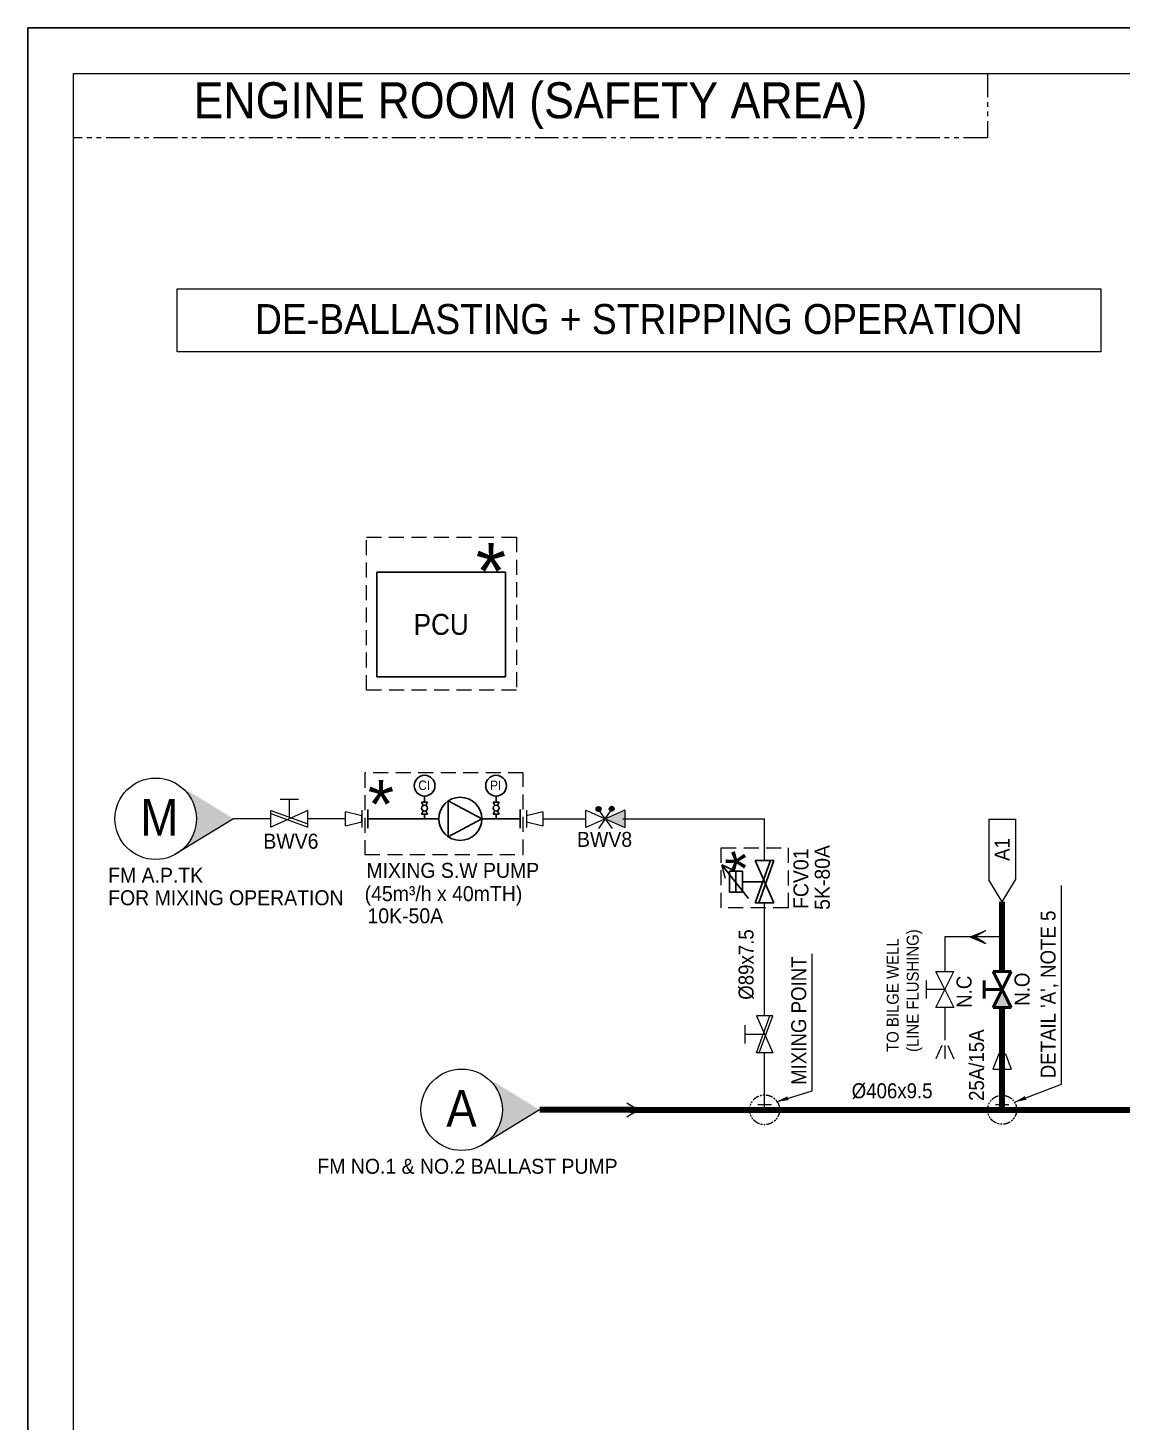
# Model space of a CAD drawing. Extents: x -553847 to 4496999, y 514150 to 878882.
# Drawn here: x 4364381 to 4382612, y 536341 to 559578 of the extents above; entities that cross this region are included whole.
import ezdxf

# ---------------------------------------------------------------- set-up
doc = ezdxf.new("R2010")
doc.units = 0
doc.header["$LTSCALE"] = 25
doc.header["$MEASUREMENT"] = 0
for name, pattern in [('DASHED', [0.75, 0.5, -0.25]), ('DASHED2', [0.375, 0.25, -0.125]), ('HIDDEN', [0.375, 0.25, -0.125]), ('PHANTOM2', [31.75, 15.875, -3.175, 3.175, -3.175, 3.175, -3.175])]:
    doc.linetypes.add(name, pattern=pattern)
doc.layers.get('0').update_dxf_attribs({"linetype": 'CONTINUOUS', "lineweight": 9})
doc.layers.add('0.1 Defpoints', color=7, linetype='CONTINUOUS', plot=False)
doc.layers.add('0.2 Dwg sheet', color=7, linetype='CONTINUOUS')
doc.layers.add('0.3 Text', color=7, linetype='CONTINUOUS')
for name, color, linetype, lineweight in [('0.4 Maker scope box', 3, 'HIDDEN', 9), ('0.5 Dim', 1, 'CONTINUOUS', 9), ('1.1 Y_Pipe', 7, 'CONTINUOUS', 13), ('1.5 M_Equip', 4, 'CONTINUOUS', 30), ('1.9 Arrow', 1, 'CONTINUOUS', 9)]:
    doc.layers.add(name, color=color, linetype=linetype, lineweight=lineweight)
doc.layers.add('2.1 Valve open', color=7, linetype='CONTINUOUS', lineweight=50, true_color=0x1b21e4)
doc.layers.add('2.2 Ballast water line', color=7, linetype='CONTINUOUS', true_color=0x1b21e4)
doc.layers.add('2.4 ANU dosing line', color=7, linetype='DASHED2', true_color=0xff29ff)
doc.styles.add('ARIAL', font='arial.ttf')
doc.styles.get("Standard").update_dxf_attribs({"font": '', "width": 0.95, "height": 250})
doc.styles.get('Standard').set_extended_font_data('Gulim')
doc.dimstyles.new('TC50', dxfattribs={"dimtxt": 250, "dimasz": 200, "dimexe": 100, "dimexo": 100, "dimgap": 100, "dimtad": 1, "dimtoh": 1, "dimdec": 0, "dimrnd": 0.0005, "dimzin": 9, "dimdsep": 46, "dimtxsty": 'Standard', "dimcen": -3.5, "dimclrd": 1, "dimclre": 1, "dimazin": 2, "dimtfac": 0.6, "dimtdec": 0, "dimtmove": 0, "dimatfit": 3, "dimfxl": 4, "dimtolj": 1, "dimlwd": 15, "dimlwe": 15, "dimarcsym": 0})

# ---------------------------------------------------------------- blocks, each defined once
blk = doc.blocks.new('양식 51-Q-02-08')
at = {"layer": '0.1 Defpoints'}
blk.add_lwpolyline([(-2677005, 1033560), (-2613196, 1033560), (-2613196, 988132), (-2677005, 988132)], close=True, dxfattribs=at)
at = {"layer": '0.2 Dwg sheet'}
blk.add_lwpolyline([(-2613953, 989196), (-2676245, 989196), (-2676245, 1032800), (-2613953, 1032800)], close=True, dxfattribs=at)

msp = doc.modelspace()

# ---------------------------------------------------------------- hatches: boundary and pattern name
at = {"layer": '1.1 Y_Pipe', "linetype": 'Continuous', "ltscale": 30}
h = msp.add_hatch(dxfattribs=at)
h.set_pattern_fill('ANSI31', color=256, scale=1.072502)
h.set_pattern_definition([(45, (4296085.82785, 194508.81252), (-0.094796635586, 0.094796635586), [])])
h.paths.add_polyline_path([(4366897.3, 545838.8, 0.5309324), (4366884.4, 546963.2), (4367808.3, 546396.6)])
at = {"layer": '1.1 Y_Pipe'}
for points in [[(4374326.7, 546540.7), (4374000.7, 546396), (4374326.7, 546251.2)], [(4380612.9, 543550.8), (4380764.8, 543249.2), (4380462.2, 543249.2)]]:
    msp.add_hatch(color=256, dxfattribs=at).paths.add_polyline_path(points)
at = {"layer": '1.1 Y_Pipe', "linetype": 'Continuous', "ltscale": 30}
h = msp.add_hatch(dxfattribs=at)
h.set_pattern_fill('ANSI31', color=256, scale=1.072502)
h.set_pattern_definition([(45, (4301183.24025, 189658.58318), (-0.094796635586, 0.094796635586), [])])
h.paths.add_polyline_path([(4371994.7, 540988.6, 0.5309324), (4371981.8, 542113), (4372905.7, 541546.4)])
at = {"layer": '1.9 Arrow'}
h = msp.add_hatch(dxfattribs=at)
h.set_pattern_fill('ANSI31', color=256, scale=0.382453, angle=360, style=0)
h.set_pattern_definition([(315, (4107312.58204, 877878.66704), (-0.033804374581, -0.033804374581), [])])
h.paths.add_polyline_path([(4380338.5, 544535.4), (4380159.8, 544427.7), (4380337.9, 544318.9), (4380078.7, 544427.9)])
h = msp.add_hatch(color=256, dxfattribs=at)
h.paths.add_polyline_path([(4374668.6, 541546.4), (4374541, 541546.4), (4374357.6, 541429)])
h.paths.add_polyline_path([(4374668.6, 541546.4), (4374357.6, 541663.9), (4374541, 541546.4)])
at = {"layer": '2.1 Valve open'}
msp.add_hatch(color=256, dxfattribs=at).paths.add_polyline_path([(4380612.9, 543550.8), (4380764.8, 543249.2), (4380462.2, 543249.2)])

# ---------------------------------------------------------------- linework, layer by layer
at = {"ltscale": 30}
msp.add_lwpolyline([(4366866.2, 555228.2), (4382257, 555228.2), (4382257, 554178.4), (4366866.2, 554178.4)], close=True, dxfattribs=at)
at = {"layer": '0.1 Defpoints', "color": 4, "linetype": 'ByBlock'}
msp.add_lwpolyline([(4364381.2, 514150.1), (4428190.1, 514150.1), (4428190.1, 559578), (4364381.2, 559578)], close=True, dxfattribs=at)
at = {"layer": '0.3 Text', "linetype": 'Continuous', "ltscale": 30}
msp.add_line((4374326.7, 546540.7), (4374326.7, 546251.2), dxfattribs=at)
at = {"layer": '0.4 Maker scope box', "linetype": 'DASHED', "lineweight": 15, "ltscale": 20}
for points in [[(4370021.5, 551089.1), (4372523.5, 551089.1), (4372523.5, 548540.3), (4370021.5, 548540.3)], [(4375933.1, 545910.7), (4377049.1, 545910.7), (4377049.1, 544914.7), (4375933.1, 544914.7)]]:
    msp.add_lwpolyline(points, close=True, dxfattribs=at)
at = {"layer": '0.4 Maker scope box', "linetype": 'DASHED', "lineweight": 15, "ltscale": 20, "elevation": 0}
msp.add_lwpolyline([(4372634, 547163.3), (4369995.6, 547163.3), (4369995.6, 545801.9), (4372634, 545801.9)], close=True, dxfattribs=at)
at = {"layer": '0.5 Dim', "linetype": 'PHANTOM2', "lineweight": 9, "ltscale": 0.3}
for centre, radius in [((4376655.3, 541546.4), 248.7), ((4380612.8, 541546.4), 241.6)]:
    msp.add_circle(centre, radius, dxfattribs=at)
at = {"layer": '1.1 Y_Pipe'}
for p, q in [((4368427.9, 546259.1), (4368427.9, 546534.1)), ((4369047.3, 546534.1), (4368427.9, 546259.1)), ((4368427.9, 546534.1), (4369047.3, 546312.2)), ((4368582.7, 546722.8), (4368892.4, 546722.8)), ((4368737.6, 546396.6), (4368737.6, 546722.8)), ((4369047.3, 546259.1), (4369047.3, 546534.1)), ((4369945.7, 546541.8), (4369945.7, 546251.5)), ((4372686, 546541.1), (4372686, 546250.9)), ((4373674.7, 546251.2), (4373674.7, 546540.7)), ((4373674.7, 546540.7), (4374326.7, 546251.2)), ((4374326.7, 546540.7), (4373674.7, 546251.2)), ((4373889.5, 546601.3), (4373846.2, 546556.4)), ((4373905.2, 546597.6), (4373850.6, 546540.9)), ((4373916.8, 546589.6), (4373858.9, 546529.5)), ((4373925.2, 546578.3), (4373870.5, 546521.6)), ((4373929.5, 546562.8), (4373886.2, 546517.9)), ((4374108.8, 546604.9), (4374065.5, 546560)), ((4374124.4, 546601.2), (4374069.8, 546544.5)), ((4374136.1, 546593.3), (4374078.2, 546533.1)), ((4374144.4, 546581.9), (4374089.8, 546525.2)), ((4374148.8, 546566.4), (4374105.5, 546521.5)), ((4368427.9, 546396.6), (4367808.3, 546396.6)), ((4368427.9, 546484.6), (4369047.3, 546259.1)), ((4369671.5, 546396.6), (4369047.3, 546396.6)), ((4369671.5, 546281.8), (4369671.5, 546511.5)), ((4369945.7, 546448), (4369671.5, 546511.5)), ((4369671.5, 546281.8), (4369945.7, 546345.3)), ((4369945.7, 546345.3), (4369945.7, 546448)), ((4372960.3, 546510.8), (4372686, 546447.3)), ((4372686, 546447.3), (4372686, 546344.7)), ((4372686, 546344.7), (4372960.3, 546281.2)), ((4372960.3, 546510.8), (4372960.3, 546281.2)), ((4372960.3, 546396), (4373454.6, 546396)), ((4373454.6, 546396), (4373674.7, 546396)), ((4374000.7, 546396), (4373887.9, 546232.4)), ((4374000.7, 546396), (4373911.6, 546525.2)), ((4374000.7, 546396), (4374089.8, 546525.2)), ((4374000.7, 546396), (4374113.5, 546232.4)), ((4374292.4, 546396), (4376655.3, 546396)), ((4380393.1, 546389.5), (4380393.1, 545379.2)), ((4380393.1, 546389.5), (4380832.8, 546389.5)), ((4380832.8, 546389.5), (4380832.8, 545379.2)), ((4380612.9, 545014.9), (4380393.1, 545379.2)), ((4380612.9, 545014.9), (4380832.8, 545379.2)), ((4380612.9, 543852.3), (4380612.9, 545014.9)), ((4380612.9, 544428.7), (4379656.3, 544428.7)), ((4379656.3, 544428.7), (4379656.3, 543852.3)), ((4379505.5, 543852.3), (4379807, 543852.3)), ((4379656.3, 543550.8), (4379505.5, 543852.3)), ((4379656.3, 543550.8), (4379807, 543852.3)), ((4380462.2, 543852.3), (4380763.7, 543852.3)), ((4380612.9, 543550.8), (4380462.2, 543852.3)), ((4380613, 543550.8), (4380763.7, 543852.3)), ((4379354.7, 543400), (4379354.7, 543701.6)), ((4379656.3, 543550.8), (4379354.7, 543550.8)), ((4379505.5, 543249.2), (4379656.3, 543550.8)), ((4379656.3, 543550.8), (4379807, 543249.2)), ((4380311.4, 543400), (4380311.4, 543701.6)), ((4380613, 543550.8), (4380311.4, 543550.8)), ((4380462.2, 543249.2), (4380612.9, 543550.8)), ((4380612.9, 543550.8), (4380763.7, 543249.2)), ((4376792.8, 543113.6), (4376517.8, 543113.6)), ((4376517.8, 543113.6), (4376792.8, 542494.2)), ((4376517.8, 542494.2), (4376739.7, 543113.6)), ((4376567.3, 542494.2), (4376792.8, 543113.6)), ((4379807, 543249.2), (4379505.5, 543249.2)), ((4379656.3, 543249.2), (4379656.3, 542705.1)), ((4380763.7, 543249.2), (4380462.2, 543249.2)), ((4380612.9, 543249.2), (4380612.9, 542481.4)), ((4376329.1, 542649.1), (4376329.1, 542958.8)), ((4376655.3, 542803.9), (4376329.1, 542803.9)), ((4379605.5, 542617.2), (4379506.5, 542395.1)), ((4379656.3, 542617.2), (4379656.3, 542395.1)), ((4379707, 542617.2), (4379806, 542395.1)), ((4376792.8, 542494.2), (4376517.8, 542494.2)), ((4380557.5, 542481.4), (4380460, 542221.4)), ((4380612.8, 542481.4), (4380557.5, 542481.4)), ((4380612.8, 542481.4), (4380668, 542481.4)), ((4380668, 542481.4), (4380765.5, 542221.4)), ((4380460, 542221.4), (4380765.5, 542221.4)), ((4380612.9, 542221.4), (4380612.8, 541546.4)), ((4376542.8, 541632.4), (4376767.8, 541632.4)), ((4380500.3, 541632.4), (4380725.3, 541632.4))]:
    msp.add_line(p, q, dxfattribs=at)
at = {"layer": '1.1 Y_Pipe', "linetype": 'Continuous', "ltscale": 30}
for p, q in [((4367808.3, 546396.6), (4366831.8, 545798.7)), ((4376655.3, 545699.8), (4376655.3, 546396)), ((4376655.3, 543113.6), (4376655.3, 544995.7)), ((4380462.2, 543249.2), (4380763.7, 543249.2)), ((4376655.3, 541546.4), (4376655.3, 542494.2)), ((4372905.7, 541546.4), (4371929.2, 540948.4)), ((4385493.5, 541546.4), (4372905.7, 541546.4))]:
    msp.add_line(p, q, dxfattribs=at)
at = {"layer": '1.1 Y_Pipe', "color": 1, "linetype": 'PHANTOM2'}
msp.add_lwpolyline([(4365140.8, 558818.3), (4380367, 558818.3), (4380367, 557744.1), (4365140.8, 557744.1)], close=True, dxfattribs=at)
at = {"layer": '1.1 Y_Pipe', "linetype": 'Continuous', "ltscale": 30}
for centre in [(4366510.6, 546396.6), (4371608, 541546.4)]:
    msp.add_circle(centre, 678.8, dxfattribs=at)
at = {"layer": '1.1 Y_Pipe'}
for centre in [(4373887.9, 546559.6), (4374107.1, 546563.2)]:
    msp.add_circle(centre, 41.7, dxfattribs=at)
at = {"layer": '1.5 M_Equip'}
for p, q in [((4370195.7, 550507.9), (4370195.7, 548761.4)), ((4370195.7, 550507.9), (4372338.5, 550507.9)), ((4372338.5, 550507.9), (4372338.5, 548761.4)), ((4370195.7, 548761.4), (4372338.5, 548761.4)), ((4370990.6, 546775.4), (4370990.6, 546674.4)), ((4372181.5, 546775.4), (4372181.5, 546674.4)), ((4370968.6, 546617.9), (4370940.4, 546674.4)), ((4370940.4, 546674.4), (4371040.7, 546674.4)), ((4370968.6, 546530.2), (4370940.4, 546473.7)), ((4371012.5, 546617.9), (4371040.7, 546674.4)), ((4371040.7, 546473.7), (4371012.5, 546530.2)), ((4372159.6, 546617.9), (4372131.4, 546674.4)), ((4372131.4, 546674.4), (4372231.7, 546674.4)), ((4372159.6, 546530.2), (4372131.4, 546473.7)), ((4372203.5, 546617.9), (4372231.7, 546674.4)), ((4372231.7, 546473.7), (4372203.5, 546530.2)), ((4370940.4, 546473.7), (4371040.7, 546473.7)), ((4370990.6, 546473.7), (4370990.6, 546396)), ((4372131.4, 546473.7), (4372231.7, 546473.7)), ((4372181.5, 546473.7), (4372181.5, 546396)), ((4376389.2, 545069.2), (4375940.5, 545628.2)), ((4375940.5, 545628.2), (4375998.9, 545406)), ((4375940.5, 545628.2), (4376108.8, 545552.1)), ((4376072.1, 545171.7), (4376072.1, 545523.8)), ((4376072.1, 545523.8), (4376284.4, 545523.8)), ((4376178.2, 545171.7), (4376178.2, 545523.8)), ((4376284.4, 545171.7), (4376284.4, 545523.8)), ((4376284.4, 545171.7), (4376072.1, 545171.7))]:
    msp.add_line(p, q, dxfattribs=at)
at = {"layer": '1.5 M_Equip', "color": 4}
for p, q in [((4370045.6, 546241.2), (4370045.6, 546550.8)), ((4371385.6, 546695), (4371944, 546396)), ((4371385.6, 546097), (4371385.6, 546695)), ((4372584, 546241.2), (4372584, 546550.8)), ((4371225.6, 546396), (4370045.6, 546396)), ((4371944, 546396), (4371385.6, 546097)), ((4372584, 546396), (4371944, 546396)), ((4376811.6, 545699.8), (4376498.9, 545699.8)), ((4376498.9, 545699.8), (4376811.6, 544995.7)), ((4376498.9, 544995.7), (4376752.7, 545699.8)), ((4376557.8, 544995.7), (4376811.6, 545699.8)), ((4376655.3, 545347.8), (4376284.4, 545347.8)), ((4376811.6, 544995.7), (4376498.9, 544995.7))]:
    msp.add_line(p, q, dxfattribs=at)
at = {"layer": '1.5 M_Equip'}
for centre, radius in [((4370990.6, 546948.1), 172.7), ((4372181.5, 546948.1), 172.7), ((4370990.6, 546574), 49), ((4372181.5, 546574), 49)]:
    msp.add_circle(centre, radius, dxfattribs=at)
at = {"layer": '1.5 M_Equip', "color": 4}
msp.add_circle((4371584.8, 546396), 359.2, dxfattribs=at)
at = {"layer": '1.9 Arrow'}
for p in [(4374357.6, 541663.9), (4374357.6, 541429)]:
    msp.add_line(p, (4374541, 541546.4), dxfattribs=at)
at = {"layer": '2.1 Valve open'}
for p, q in [((4380462.2, 543852.3), (4380763.7, 543852.3)), ((4380612.9, 543550.8), (4380462.2, 543852.3)), ((4380613, 543550.8), (4380763.7, 543852.3)), ((4380311.4, 543400), (4380311.4, 543701.6)), ((4380613, 543550.8), (4380311.4, 543550.8)), ((4380462.2, 543249.2), (4380612.9, 543550.8)), ((4380612.9, 543550.8), (4380763.7, 543249.2)), ((4380763.7, 543249.2), (4380462.2, 543249.2)), ((4380462.2, 543249.2), (4380763.7, 543249.2))]:
    msp.add_line(p, q, dxfattribs=at)
at = {"layer": '2.2 Ballast water line', "linetype": 'Continuous', "ltscale": 75, "const_width": 100}
msp.add_lwpolyline([(4372905.7, 541546.4), (4383572.5, 541542.8)], dxfattribs=at)
at = {"layer": '2.4 ANU dosing line', "linetype": 'Continuous', "ltscale": 75, "const_width": 100}
for points in [[(4380612.9, 545014.9), (4380612.9, 543852.3)], [(4380612.9, 543249.2), (4380612.8, 541546.4)]]:
    msp.add_lwpolyline(points, dxfattribs=at)

# ---------------------------------------------------------------- block references
at = {"color": 217, "linetype": 'Continuous', "true_color": 0x93278f}
msp.add_blockref('양식 51-Q-02-08', (7041386.2, -473982), dxfattribs=at)

# ---------------------------------------------------------------- texts
at = {"layer": '0.3 Text'}
for s, width, p in [('BWV6', 0.99, (4368304.8, 545897.8)), ('BWV8', 0.99, (4373530.4, 545928.9)), ('MIXING S.W PUMP', 0.99, (4370021.2, 545411.9)), ('FM A.P.TK', 0.99, (4365718.7, 545330.1)), ('FOR MIXING OPERATION', 0.99, (4365718.7, 544955.7)), ('(45m³/h x 40mTH)', 0.99, (4369991.4, 545023.6)), ('10K-50A', 0.99, (4370039.1, 544655.2)), ('Ø406x9.5', 0.95, (4378106.1, 541738.5)), ('FM NO.1 & NO.2 BALLAST PUMP', 0.99, (4369204.5, 540479.9))]:
    msp.add_text(s, height=250, dxfattribs=dict(at, width=width)).set_placement(p)
for s, width, p in [('FCV01', 0.99, (4377384.7, 544893.2)), ('5K-80A', 0.99, (4377742, 544878.8)), ('Ø89x7.5', 0.95, (4376471.8, 543380)), ('N.C', 0.95, (4380103.1, 543246.6)), ('25A/15A', 0.95, (4380310.6, 541694.5))]:
    msp.add_text(s, height=250, rotation=90, dxfattribs=dict(at, width=width)).set_placement(p)
at = {"layer": '0.3 Text', "attachment_point": 5, "line_spacing_factor": 0.9}
for s, insert, char_height, width in [('\\pxqc;ENGINE ROOM (SAFETY AREA)', (4372753.9, 558281.2), 600, 15226.206), ('\\pxqc;PCU', (4371267.1, 549634.7), 350, 2142.819)]:
    msp.add_mtext(s, dxfattribs=dict(at, insert=insert, char_height=char_height, width=width))
at = {"layer": '0.3 Text', "char_height": 158.4, "attachment_point": 5}
for s, insert in [('CI', (4370983.8, 546953.2)), ('PI', (4372174.7, 546953.3))]:
    msp.add_mtext(s, dxfattribs=dict(at, insert=insert))
at = {"layer": '0.3 Text', "insert": (4380612.9, 545884.4), "char_height": 250, "width": 1009.722, "attachment_point": 5, "rotation": 90}
msp.add_mtext('\\pxqc;A1', dxfattribs=at)
at = {"layer": '0.3 Text', "char_height": 250, "attachment_point": 1, "rotation": 90}
for s, insert in [("DETAIL 'A', NOTE 5", (4381252.8, 542071.8)), ('MIXING POINT', (4377098.7, 541962.2)), ('N.O', (4380820.1, 543281))]:
    msp.add_mtext(s, dxfattribs=dict(at, insert=insert))
at = {"layer": '0.3 Text', "insert": (4378689.3, 542510.7), "char_height": 200, "attachment_point": 1, "rotation": 90}
msp.add_mtext_dynamic_manual_height_columns('TO BILGE WELL\\P(LINE FLUSHING)', width=3714.7, gutter_width=1000, heights=[0], dxfattribs=at)
at = {"layer": '0.4 Maker scope box', "linetype": 'DASHED', "lineweight": 15, "ltscale": 20, "style": 'ARIAL'}
msp.add_text('*', height=932.7, dxfattribs=at).set_placement((4371842.5, 550058.1))
at = {"layer": '0.4 Maker scope box', "style": 'ARIAL'}
msp.add_text('*', height=800, dxfattribs=at).set_placement((4370045.6, 546241.2))
at = {"layer": '0.4 Maker scope box', "linetype": 'DASHED', "lineweight": 15, "ltscale": 20, "style": 'ARIAL', "text_generation_flag": 4}
msp.add_text('*', height=666.9, rotation=270, dxfattribs=at).set_placement((4376673.5, 545870.4))
at = {"layer": '1.1 Y_Pipe', "linetype": 'Continuous', "ltscale": 30, "width": 0.95}
for s, p in [('M', (4366254.3, 546112.9)), ('A', (4371351.8, 541262.7))]:
    msp.add_text(s, height=612.9, dxfattribs=at).set_placement(p)
at = {"layer": '2.2 Ballast water line', "insert": (4374561.6, 554721.9), "char_height": 500, "width": 15390.85, "attachment_point": 5, "line_spacing_factor": 0.9}
msp.add_mtext('\\pxqc;DE-BALLASTING + STRIPPING OPERATION', dxfattribs=at)

# ---------------------------------------------------------------- leaders
at = {"layer": '0.5 Dim'}
for points in [[(4380818.2, 541673.7), (4381603.2, 541971.9), (4381603.2, 545286)], [(4376852.3, 541680.7), (4377449.2, 541862.3), (4377449.2, 544146.7)]]:
    msp.add_leader(points, dimstyle='TC50', override={"dimgap": 100, "dimtad": 0, "dimarcsym": 1}, dxfattribs=at)

doc.saveas('drawing.dxf')
